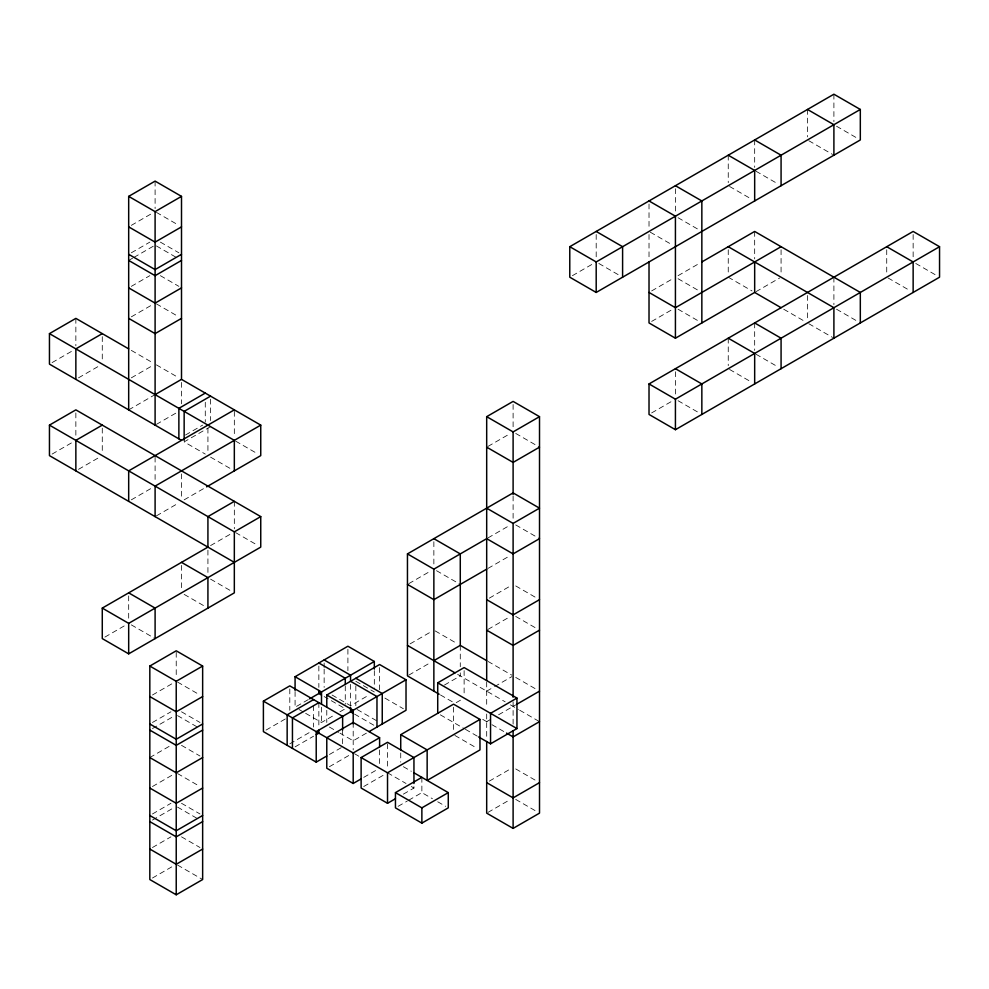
<?xml version="1.0" encoding="UTF-8"?>
<svg xmlns="http://www.w3.org/2000/svg" width="989" height="989" viewBox="0 0 989 989"><rect width="100%" height="100%" fill="white"/><g stroke="black" fill="none" stroke-linecap="round" stroke-linejoin="round"><path stroke-width="0.74" stroke-dasharray="4.95 3.71" d="M131.327 225.356L153.777 212.388M131.327 252.801L149.821 242.12M128.681 260.428L132.65 258.141M133.972 257.375L153.777 245.94M131.327 286.353L149.821 275.671M52.096 362.592L74.546 349.636M131.327 316.851L153.777 303.883M78.502 377.847L99.629 365.646M131.327 377.847L153.777 364.879M52.096 454.087L74.546 441.131M128.681 409.866L153.777 395.377M78.502 469.342L99.629 457.141M156.423 424.355L176.227 412.92M185.475 435.024L202.646 425.122M210.57 426.642L184.152 441.885L205.279 454.087M131.327 499.841L153.777 486.872M156.423 515.85L178.873 502.882M184.152 499.841L205.279 487.639M572.421 275.671L593.548 263.47M210.57 545.582L233.021 532.626M651.652 290.927L674.102 277.958M678.071 275.671L699.198 263.47M104.921 637.077L127.371 624.121M651.652 321.425L672.78 309.223M488.01 446.398L510.46 433.442M755.979 291.681L779.752 277.958M152.454 695.02L174.905 682.064M651.652 412.92L672.78 400.718M152.454 722.477L170.949 711.796M152.454 728.572L174.905 715.616M408.778 583.646L431.229 570.678M488.01 537.892L510.46 524.936M149.821 757.549L170.949 745.347M488.01 568.391L510.46 555.435M152.454 786.527L174.905 773.559M308.296 699.594L295.081 707.222L295.081 690.446M410.089 643.876L431.229 631.674M489.332 598.135L511.783 585.167M266.029 730.092L285.846 718.657M152.454 813.972L170.949 803.291M152.454 820.066L174.905 807.111M305.65 713.329L321.499 722.477L334.702 714.849M339.981 711.796L345.272 708.754L329.424 699.594M332.069 695.02L350.551 705.701L369.045 695.02M289.802 743.827L310.929 731.625M408.778 675.141L431.229 662.173M488.01 629.387L510.46 616.431M295.081 746.868L313.575 736.199M152.454 847.524L170.949 836.842M444.432 685.056L460.281 675.895L460.281 672.854M329.424 754.496L341.304 747.635M366.4 733.146L353.197 740.773L339.981 733.146M329.424 766.698L350.551 754.496M152.454 878.022L174.905 865.054M456.201 702.647L461.48 699.594M486.687 691.15L493.288 687.343M494.611 686.576L511.783 676.661M363.754 777.366L376.97 769.751M363.754 786.515L386.204 773.559M486.687 721.649L490.655 719.362M498.58 714.787L515.739 704.873M403.376 794.142L413.946 788.048L413.946 784.994M398.097 806.344L407.344 801.003M408.655 800.249L421.87 792.622L432.428 798.716M489.332 781.125L511.783 768.156M488.01 812.377L510.46 799.421M836.546 126.233L857.673 138.435M808.804 140.722L832.577 154.445M755.979 171.221L778.43 184.177M915.777 263.47L936.904 275.671M729.573 186.464L752.023 199.432M888.048 277.958L910.498 290.927M678.071 217.728L699.198 229.93M836.546 309.223L857.673 321.425M650.329 232.217L672.78 245.173M728.25 277.204L752.023 290.927M783.721 309.223L804.848 321.425M808.804 323.712L832.577 337.434M678.071 278.725L699.198 290.927M598.827 263.47L619.955 275.671M678.071 309.223L699.198 321.425M755.979 354.21L778.43 367.166M729.573 369.453L752.023 382.422M678.071 400.718L699.198 412.92M156.423 212.388L178.873 225.356M515.739 433.442L539.512 447.164M160.379 242.12L178.873 252.801M156.423 245.94L178.873 258.895M160.379 275.671L178.873 286.353M156.423 303.883L178.873 316.851M515.739 524.936L539.512 538.659M131.327 350.39L153.777 363.359M156.423 364.879L178.873 377.847M515.739 585.933L536.879 598.135M235.654 441.131L258.104 454.087M436.508 570.678L460.281 584.4M515.739 616.431L538.189 629.387M210.57 457.141L233.021 470.096M435.185 630.92L457.635 643.876M488.01 661.418L511.783 675.141M515.739 677.428L536.879 689.63M235.654 532.626L258.104 545.582M457.635 674.374L505.181 701.819M510.46 704.873L518.384 709.447M519.707 710.213L539.512 721.649M440.464 694.958L452.356 701.819M482.731 719.362L490.655 723.936M491.978 724.702L505.181 732.317M210.57 579.134L233.021 592.09M440.352 714.849L464.125 728.572M465.448 729.338L477.328 736.199M515.739 768.923L536.879 781.125M454.878 735.433L477.328 748.401M355.83 681.297L374.324 691.979M384.894 698.073L403.376 708.754M184.152 594.377L206.602 607.345M515.739 799.421L538.189 812.377M357.153 709.509L376.97 720.944M324.145 696.553L328.101 698.84M354.519 714.083L374.324 725.518M403.376 766.698L411.3 771.272M299.049 709.509L304.328 712.562M329.424 727.051L338.671 732.379M131.327 624.875L155.1 638.597M354.519 753.729L359.798 756.783M387.527 772.792L406.022 783.473M411.3 786.515L413.946 788.048M437.719 801.77L445.631 806.344M177.55 682.064L200.001 695.02M181.506 711.796L200.001 722.477M177.55 715.616L197.355 727.051M181.506 745.347L200.001 756.029M177.55 773.559L200.001 786.527M181.506 803.291L200.001 813.972M177.55 807.111L197.355 818.546M181.506 836.842L200.001 847.524M177.55 865.054L202.646 879.542M913.144 234.504L913.144 258.895M886.725 249.747L886.725 274.151M833.9 94.215L833.9 121.659M833.9 277.204L833.9 304.649M807.494 109.458L807.494 136.902M807.494 295.501L807.494 319.892M781.075 249.747L781.075 274.151M754.669 139.956L754.669 167.401M754.669 231.451L754.669 258.895M754.669 322.946L754.669 350.39M728.25 155.211L728.25 182.656M728.25 249.747L728.25 274.151M728.25 338.201L728.25 365.646M675.425 188.751L675.425 213.154M675.425 371.74L675.425 396.144M649.019 204.006L649.019 228.397M649.019 234.504L649.019 258.895M596.194 234.504L596.194 258.895M513.106 404.464L513.106 428.867M513.106 495.959L513.106 520.362M513.106 701.819L513.106 724.702M486.687 682.002L486.687 707.926M486.687 714.021L486.687 739.945M464.125 670.629L464.125 696.553M460.281 645.397L460.281 666.747M453.555 707.222L453.555 731.625M433.862 541.712L433.862 566.104M421.87 777.366L421.87 792.622M400.73 752.975L400.73 762.123M387.527 743.827L387.527 769.751M379.603 667.575L379.603 690.446M379.603 749.922L379.603 766.698M374.324 670.629L374.324 688.925M355.83 685.871L355.83 705.701M353.197 722.477L353.197 749.922M350.551 684.351L350.551 705.701M347.905 649.279L347.905 670.629M345.272 685.871L345.272 704.18M342.627 730.092L342.627 743.827M326.778 710.275L326.778 722.477M324.145 663.001L324.145 667.575M324.145 669.096L324.145 687.404M321.499 707.222L321.499 722.477M318.854 666.054L318.854 687.404M318.854 702.647L318.854 728.572M313.575 705.701L313.575 727.051M289.802 688.925L289.802 710.275M234.331 411.387L234.331 437.311M234.331 501.361L234.331 528.806M210.57 399.197L210.57 420.535M207.925 428.163L207.925 452.566M207.925 550.156L207.925 574.56M205.279 402.239L205.279 422.068M181.506 382.422L181.506 403.772M181.506 473.916L181.506 498.308M181.506 565.411L181.506 591.335M176.227 652.332L176.227 678.256M155.1 181.123L155.1 208.58M155.1 457.141L155.1 483.065M128.681 595.91L128.681 620.301M102.275 336.668L102.275 361.072M102.275 428.163L102.275 452.566M75.856 318.371L75.856 345.816M75.856 412.92L75.856 437.311"/><path stroke-width="1.48" d="M128.681 409.866L128.681 196.378L155.1 181.123L181.506 196.378L181.506 379.368L260.75 425.122L260.75 455.62L206.602 486.872M128.681 196.378L155.1 211.621L181.506 196.378M181.506 226.877L155.1 242.12L128.681 226.877M181.506 254.321L155.1 269.577L128.681 254.321M181.506 440.365L49.45 364.125L49.45 333.627L75.856 318.371L128.681 348.87M181.506 260.428L155.1 275.671L128.681 260.428M102.275 333.627L75.856 348.87L75.856 379.368M181.506 287.873L155.1 303.116L128.681 287.873M181.506 318.371L155.1 333.614L128.681 318.371M49.45 425.122L75.856 409.866L260.75 516.604L260.75 547.115L128.681 623.354L102.275 608.099L102.275 638.597L128.681 653.853L234.331 592.856L234.331 531.859L49.45 425.122L49.45 455.62L234.331 562.358M102.275 425.122L75.856 440.365L75.856 470.863M155.1 394.623L181.506 379.368M205.279 393.09L178.873 408.346L178.873 438.844M210.57 396.144L184.152 411.387L184.152 440.365M234.331 409.866L128.681 470.863L128.681 501.361M260.75 425.122L155.1 486.106L155.1 516.617M569.775 246.694L833.9 94.215L860.319 109.458L860.319 139.956L596.194 292.447L569.775 277.204L569.775 246.694L596.194 261.949L860.319 109.458M234.331 501.361L207.925 516.604L207.925 547.115L102.275 608.099M234.331 531.859L260.75 516.604M701.844 261.949L754.669 231.451L860.319 292.447L860.319 322.946M486.687 680.469L486.687 416.666L513.106 401.41L539.512 416.666L539.512 813.143L513.106 828.399L486.687 813.143L486.687 741.478M781.075 246.706L675.425 307.703L649.019 292.447M486.687 416.666L513.106 431.909L539.512 416.666M649.019 261.949L649.019 322.946L675.425 338.201L754.669 292.447L781.075 307.703M149.821 666.054L176.227 650.799L202.646 666.054L202.646 879.542L176.227 894.785L149.821 879.542L149.821 666.054L176.227 681.297L202.646 666.054M539.512 447.164L513.106 462.407L486.687 447.164M649.019 383.942L913.144 231.451L939.55 246.706L939.55 277.204L675.425 429.696L649.019 414.44L649.019 383.942L675.425 399.197L939.55 246.706M439.153 694.204L407.456 675.895L407.456 553.902L513.106 492.905L539.512 508.161L513.106 523.404L486.687 508.161M202.646 696.553L176.227 711.796L149.821 696.553M407.456 553.902L433.862 569.157L486.687 538.659L513.106 553.902L539.512 538.659M202.646 723.997L176.227 739.253L149.821 723.997M202.646 730.105L176.227 745.347L149.821 730.105M295.081 690.446L295.081 676.723L347.905 646.225L374.324 661.48L374.324 669.096M486.687 569.157L433.862 599.655L407.456 584.4M326.778 756.016L316.22 762.123L263.395 731.625L263.395 701.127L289.802 685.871L342.627 716.37L342.627 730.092M202.646 757.549L176.227 772.792L149.821 757.549M309.619 698.84L374.324 661.48M313.575 699.594L287.156 714.849L287.156 745.347M326.778 707.222L326.778 695.02L379.603 664.521L406.022 679.777L406.022 710.275L369.045 731.625M318.854 702.647L292.447 717.903L292.447 748.401M202.646 788.048L176.227 803.291L149.821 788.048M433.862 660.652L460.281 645.397L486.687 660.652M539.512 599.655L513.106 614.898L486.687 599.655M406.022 679.777L316.22 731.625L316.22 762.123M316.22 734.679L318.854 733.146L318.854 730.092M202.646 815.492L176.227 830.748L149.821 815.492M437.719 713.329L437.719 682.83L464.125 667.575L516.95 698.073L516.95 728.572L490.544 743.827L478.651 736.966M202.646 821.599L176.227 836.842L149.821 821.599M539.512 630.154L513.106 645.397L486.687 630.154M263.395 701.127L353.197 752.975L379.603 737.72L379.603 746.868M202.646 849.044L176.227 864.287L149.821 849.044M395.452 798.716L387.527 803.291L361.121 788.048L361.121 757.549L387.527 742.294L413.946 757.549L413.946 783.473M400.73 734.666L453.555 704.168L479.974 719.423L479.974 749.922L427.149 780.42L427.149 749.922L400.73 734.666L400.73 749.922M379.603 737.72L353.197 722.477L326.778 737.72L326.778 768.218L353.197 783.473L361.121 778.899M361.121 757.549L387.527 772.792L479.974 719.423M516.95 698.073L490.544 713.329L490.544 743.827M517.062 704.106L539.512 691.15M413.946 772.792L448.277 792.622L448.277 807.865L421.87 823.12L395.452 807.865L395.452 792.622L421.87 777.366M539.512 721.649L513.106 736.892L506.504 733.084M395.452 792.622L421.87 807.865L448.277 792.622M539.512 782.645L513.106 797.888L486.687 782.645M807.494 109.458L833.9 124.713L833.9 155.211M754.669 139.956L781.075 155.211L781.075 185.709M728.25 155.211L754.669 170.454L754.669 200.952M886.725 246.706L913.144 261.949L913.144 292.447M675.425 185.709L701.844 200.952L701.844 322.946M649.019 200.952L675.425 216.195L675.425 338.201M728.25 246.706L833.9 307.703L833.9 338.201M596.194 231.451L622.6 246.694L622.6 277.204M754.669 322.946L781.075 338.201L781.075 368.699M728.25 338.201L754.669 353.444L754.669 383.942M675.425 368.699L701.844 383.942L701.844 414.44M433.862 538.659L460.281 553.902L460.281 645.397M49.45 333.627L234.331 440.365L234.331 470.863M407.456 645.397L455.002 672.854M437.719 682.83L516.95 728.572M181.506 562.358L207.925 577.601L207.925 608.099M324.145 659.947L350.551 675.203L350.551 681.297L376.97 696.553L376.97 727.051M355.83 678.256L382.249 693.499L382.249 723.997M318.854 663.001L345.272 678.256L345.272 684.351M295.081 676.723L321.499 691.979L321.499 704.168M326.778 695.02L353.197 710.275L353.197 723.997M321.499 695.02L318.854 693.499L318.854 690.446M353.197 713.329L350.551 711.796L350.551 707.222M128.681 592.856L155.1 608.099L155.1 638.597M754.669 261.949L754.669 292.447M675.425 399.197L675.425 429.696M596.194 261.949L596.194 292.447M513.106 431.909L513.106 494.438M513.106 523.404L513.106 697.245M513.106 730.797L513.106 828.399M433.862 569.157L433.862 691.15M421.87 807.865L421.87 823.12M387.527 772.792L387.527 803.291M353.197 752.975L353.197 783.473M176.227 681.297L176.227 894.785M155.1 211.621L155.1 425.122M128.681 623.354L128.681 653.853"/></g></svg>
